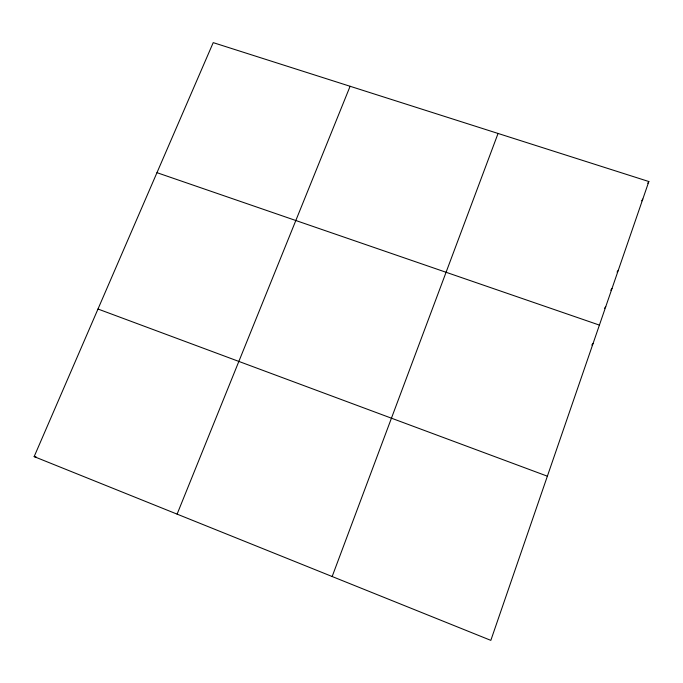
<?xml version="1.0" encoding="UTF-8"?>
<svg xmlns="http://www.w3.org/2000/svg" width="683" height="683" viewBox="0 0 683 683"><rect width="100%" height="100%" fill="white"/><g stroke="black" fill="none" stroke-linecap="round" stroke-linejoin="round"><path stroke-width="1.02" d="M648.85 181.533L490.829 640.364L34.15 456.611L213.216 42.636L648.85 181.533L647.774 183.257M332.16 576.52L498.052 133.458M177.102 514.128L350.106 86.28M641.678 200.853L642.805 199.086M617.056 272.065L618.243 270.408M610.739 290.224L612.002 288.525M604.498 308.323L605.727 306.752M591.777 345.026L593.049 343.566M34.15 456.611L36.139 456.961M156.962 172.671L599.409 325.099M97.985 309.023L547.373 476.188"/></g></svg>
